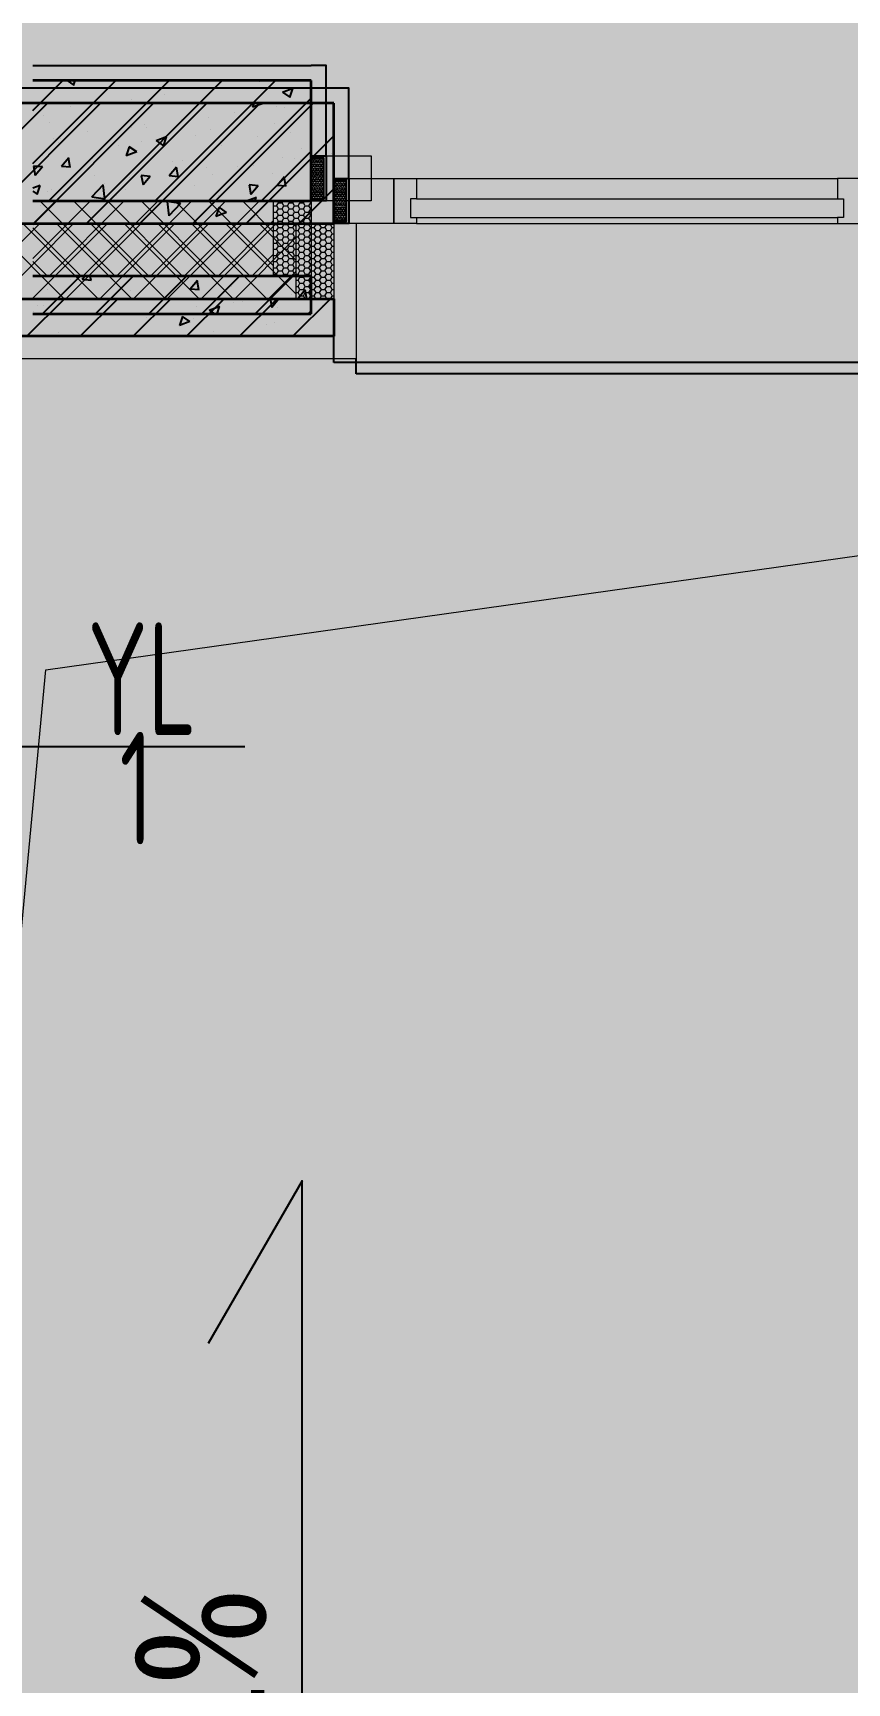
# Model space of a CAD drawing. Header units: inches. Extents: x 143994 to 247866, y 243815 to 272761.
# Drawn here: x 168956 to 170038, y 247905 to 250099 of the extents above; entities that cross this region are included whole.
import ezdxf
from ezdxf.enums import TextEntityAlignment as Align

# ---------------------------------------------------------------- set-up
doc = ezdxf.new("R2010")
doc.units = ezdxf.units.IN
doc.header["$LTSCALE"] = 1000
doc.header["$MEASUREMENT"] = 0
doc.layers.get('DEFPOINTS').update_dxf_attribs({"color": 62})
for name, color, linetype in [('0-dim', 90, 'Continuous'), ('0-fm', 30, 'Continuous'), ('0-word', 131, 'Continuous'), ('0-建筑1F', 127, 'Continuous'), ('0-建筑2F', 127, 'Continuous'), ('00雨水标注', 3, 'Continuous'), ('A-S-face(建筑粉刷线)', 136, 'Continuous'), ('PUB_HATCH', 8, 'Continuous')]:
    doc.layers.add(name, color=color, linetype=linetype)
for name, color, linetype, lineweight in [('A-Flr-LVTRY', 8, 'Continuous', 9), ('A-M-Stone', 11, 'Continuous', 15), ('A-Wall', 254, 'Continuous', 35), ('MQ-HZ幕墙绘制', 6, 'Continuous', 13), ('W-保温层', 8, 'Continuous', 13)]:
    doc.layers.add(name, color=color, linetype=linetype, lineweight=lineweight)
doc.styles.add('ECADI', font='hzs.shx', dxfattribs={"width": 0.7, "bigfont": 'hztxt.shx'})
doc.styles.add('HS2', font='')
doc.styles.get('HS2').set_extended_font_data('SimHei')
pattern_1 = [(270, (1020.9525, 145.3926), (1.649778, -3e-16), [0.9525, -1.905]), (30, (1020.9525, 145.3926), (-0.824889, 1.4287496586), [0.9525, -1.905]), (330, (1020.9525, 144.4401), (0.824889, 1.4287496586), [0.9525, -1.905])]

# ---------------------------------------------------------------- blocks, each defined once
blk = doc.blocks.new('QWQW8EF')
at = {"layer": '00雨水标注'}
blk.add_line((650168.6, -512430.9), (649867.1, -512430.9), dxfattribs=at)
at = {"layer": '00雨水标注', "style": 'ECADI', "width": 0.7}
for s, p in [('YL', (649959.2, -512415.2)), ('1', (650002.1, -512560.8))]:
    blk.add_text(s, height=150, rotation=0, dxfattribs=at).set_placement(p)
blk = doc.blocks.new('SLOP MARK')
at = {"layer": '0-dim', "color": 4}
blk.add_lwpolyline([(-13.8, 0), (13.8, 0), (9.47, 2.5)], dxfattribs=at)
at = {"layer": '0-word', "style": 'HS2', "flags": 4}
blk.add_attdef('i=1%', text='', height=3.5, dxfattribs=at).set_placement((-1.897, 1), align=Align.CENTER)
blk = doc.blocks.new('A$C0DD370A0')
at = {"layer": '0-fm'}
ref = blk.add_blockref('SLOP MARK', (-12272.1, 1486.7), dxfattribs=dict(at, xscale=50.00000000000011, yscale=50.00000000000011, zscale=50.00000000000011, rotation=90))
ref.add_attrib('i=1%', 'i=1%', dxfattribs={"layer": '0-word', "height": 175, "rotation": 90, "style": 'HS2'}).set_placement((-12322.1, 1391.8), align=Align.CENTER)
blk = doc.blocks.new('144')
at = {"layer": 'MQ-HZ幕墙绘制'}
h = blk.add_hatch(dxfattribs=at)
h.set_pattern_fill('HEX', color=127, angle=-90, style=0)
h.set_pattern_definition(pattern_1)
h.paths.add_polyline_path([(650286.9, -390307.3), (650286.9, -390253.3), (650303.9, -390253.3), (650303.9, -390307.3)])
h = blk.add_hatch(dxfattribs=at)
h.set_pattern_fill('HONEY', color=127, scale=3)
h.set_pattern_definition([(0, (2375.541, 380841.3842), (7.14375, 4.124445), [4.7625, -9.525]), (120, (2375.541, 380841.3842), (-7.143749147, 4.124446478), [4.7625, -9.525]), (60, (2375.541, 380841.3842), (8.53e-07, 8.248891478), [-9.525, 4.7625])])
h.paths.add_polyline_path([(650286.9, -390310.3), (650286.9, -390410.3), (650236.9, -390410.3), (650236.9, -390310.3)])
at = {"layer": 'A-M-Stone', "color": 127}
for p, q in [((650316.9, -390310.3), (650316.9, -390490.3)), ((650316.9, -390490.3), (650286.9, -390490.3))]:
    blk.add_line(p, q, dxfattribs=at)
at = {"layer": 'A-S-face(建筑粉刷线)', "color": 127}
blk.add_line((649916.9, -390130.3), (650286.9, -390130.3), dxfattribs=at)
blk.add_lwpolyline([(650306.9, -390250.3), (650306.9, -390130.3), (650286.9, -390130.3)], dxfattribs=at)
at = {"layer": 'A-Wall', "color": 127}
for p, q in [((650286.9, -390150.3), (649916.9, -390150.3)), ((650286.9, -390310.3), (650286.9, -390150.3)), ((649916.9, -390310.3), (650286.9, -390310.3)), ((650286.9, -390410.3), (649916.9, -390410.3)), ((650286.9, -390460.3), (650286.9, -390410.3)), ((649916.9, -390460.3), (650286.9, -390460.3))]:
    blk.add_line(p, q, dxfattribs=at)
at = {"layer": 'MQ-HZ幕墙绘制', "color": 127}
for p, q in [((650306.9, -390250.3), (650366.9, -390250.3)), ((650306.9, -390310.3), (650306.9, -390250.3)), ((650366.9, -390250.3), (650366.9, -390310.3)), ((650366.9, -390310.3), (650306.9, -390310.3))]:
    blk.add_line(p, q, dxfattribs=at)
at = {"layer": 'MQ-HZ幕墙绘制', "color": 127, "lineweight": -3}
blk.add_lwpolyline([(650306.9, -390250.3), (650306.9, -390310.3), (650289.9, -390310.3), (650289.9, -390310.3), (650286.9, -390310.3), (650286.9, -390307.3), (650303.9, -390307.3), (650303.9, -390253.3), (650286.9, -390253.3), (650286.9, -390250.3), (650289.9, -390250.3), (650289.9, -390250.3), (650306.9, -390250.3, -0.000051)], format="xyb", dxfattribs=at)
at = {"layer": 'MQ-HZ幕墙绘制', "color": 127}
blk.add_lwpolyline([(650286.9, -390310.3), (650286.9, -390410.3), (650236.9, -390410.3), (650236.9, -390310.3)], close=True, dxfattribs=at)
at = {"layer": 'PUB_HATCH', "color": 127, "linetype": 'Continuous'}
for p, q in [((649916.9, -390190), (649956.6, -390150.3)), ((649916.9, -390260.7), (650027.3, -390150.3)), ((649938, -390310.3), (650098, -390150.3)), ((649946.5, -390161.2), (649946.5, -390161.2)), ((649962.4, -390150.3), (649971.2, -390156.3)), ((649970.9, -390156.8), (649973.1, -390150.3)), ((650008.7, -390310.3), (650168.7, -390150.3)), ((650079.5, -390310.3), (650239.5, -390150.3)), ((650092.3, -390168.5), (650092.3, -390168.5)), ((650164.3, -390156), (650164.3, -390156)), ((650218.6, -390151.8), (650218.6, -390151.8)), ((650248.7, -390165.6), (650262.7, -390160.2)), ((650248.7, -390165.6), (650258.7, -390172.3)), ((650258.4, -390172.8), (650262.4, -390160.7)), ((649966.5, -390185), (649966.5, -390185)), ((650016.6, -390178.4), (650016.6, -390178.4)), ((650047.7, -390176), (650047.7, -390176)), ((650150.2, -390310.3), (650286.9, -390173.5)), ((650251.7, -390185.9), (650251.7, -390185.9)), ((649931.1, -390196), (649931.1, -390196)), ((649939, -390206.4), (649939, -390206.4)), ((650045.7, -390210.9), (650045.7, -390210.9)), ((650048, -390212.8), (650048, -390212.8)), ((650150.7, -390198.7), (650150.7, -390198.7)), ((649944.1, -390227.8), (649944.1, -390227.8)), ((650080.7, -390230.1), (650094.7, -390224.7)), ((650080.7, -390230.1), (650090.6, -390236.8)), ((650090.3, -390237.3), (650094.4, -390225.2)), ((650152.5, -390215.4), (650152.5, -390215.4)), ((650166, -390230.7), (650166, -390230.7)), ((650216.1, -390224.1), (650216.1, -390224.1)), ((650259.3, -390219.9), (650259.3, -390219.9)), ((649954.8, -390264), (649964.4, -390252.5)), ((649963.9, -390257.3), (649963.9, -390257.3)), ((649966.5, -390265.6), (649964.1, -390253)), ((650039.7, -390247.3), (650039.7, -390247.3)), ((650220.9, -390310.3), (650286.9, -390244.2)), ((650249.3, -390252.5), (650249.3, -390252.5)), ((650272.7, -390255.3), (650272.7, -390255.3)), ((649954.8, -390264), (649966.8, -390265.1)), ((650045.5, -390279.4), (650045.5, -390279.4)), ((650098.2, -390276.6), (650107.9, -390265.1)), ((650098.2, -390276.6), (650110.2, -390277.6)), ((650109.9, -390278.1), (650107.6, -390265.6)), ((650148.2, -390265.3), (650148.2, -390265.3)), ((650156.1, -390275.3), (650156.1, -390275.3)), ((650241.7, -390289.1), (650251.3, -390277.6)), ((650253.4, -390290.7), (650251, -390278.1)), ((649916.9, -390292.9), (649926.6, -390289.2)), ((649916.9, -390297.5), (649922.6, -390301.3)), ((649922.3, -390301.8), (649926.3, -390289.7)), ((649941.7, -390294.4), (649941.7, -390294.4)), ((649995.1, -390304.8), (650010.7, -390288.6)), ((650012.6, -390308), (650010.4, -390289)), ((650039.5, -390295.3), (650039.5, -390295.3)), ((650239.2, -390293), (650239.2, -390293)), ((650241.7, -390289.1), (650253.7, -390290.2)), ((649995.1, -390304.8), (650012.9, -390307.6)), ((650113.4, -390309.6), (650113.4, -390309.6)), ((650163.5, -390303), (650163.5, -390303)), ((650200.9, -390310.3), (650214.1, -390305.2)), ((650212.2, -390310.3), (650213.8, -390305.7)), ((649929.5, -390460.3), (649979.5, -390410.3)), ((649982.5, -390414.5), (649986.1, -390410.3)), ((649994.2, -390416), (649993.1, -390410.3)), ((650000.2, -390460.3), (650050.2, -390410.3)), ((650070.9, -390460.3), (650120.9, -390410.3)), ((650141.6, -390460.3), (650191.6, -390410.3)), ((650212.3, -390460.3), (650262.3, -390410.3)), ((649936.8, -390427.5), (649936.8, -390427.5)), ((649967, -390414.7), (649967, -390414.7)), ((649982.5, -390414.5), (649994.5, -390415.5)), ((650040.7, -390412.5), (650040.7, -390412.5)), ((650047.1, -390429.3), (650047.1, -390429.3)), ((650073.8, -390419.3), (650073.8, -390419.3)), ((650126, -390427), (650135.6, -390415.5)), ((650126, -390427), (650138, -390428.1)), ((650137.7, -390428.6), (650135.3, -390416)), ((650180.5, -390423.8), (650180.5, -390423.8)), ((650269.5, -390439.6), (650279.1, -390428.1)), ((650281.1, -390441.1), (650278.8, -390428.6)), ((649930.5, -390449.3), (649930.5, -390449.3)), ((650134, -390450.8), (650134, -390450.8)), ((650151.4, -390455.6), (650165.4, -390450.3)), ((650151.4, -390455.6), (650158.3, -390460.3)), ((650161.9, -390460.3), (650165.1, -390450.8)), ((650242, -390452.2), (650242, -390452.2)), ((650260.3, -390434.2), (650260.3, -390434.2)), ((650269.5, -390439.6), (650281.4, -390440.6)), ((650283, -390460.3), (650286.9, -390456.4))]:
    blk.add_line(p, q, dxfattribs=at)
at = {"layer": 'PUB_HATCH', "color": 127}
for p, q in [((650316.9, -390525.3), (650316.9, -390490.3)), ((652556.9, -390525.3), (650316.9, -390525.3))]:
    blk.add_line(p, q, dxfattribs=at)
at = {"layer": 'W-保温层', "color": 127, "linetype": 'Continuous'}
for p, q in [((649916.9, -390342), (649948.6, -390310.3)), ((649916.9, -390386.9), (649993.5, -390310.3)), ((650026, -390410.3), (649926, -390310.3)), ((649938.4, -390410.3), (650038.4, -390310.3)), ((650070.9, -390410.3), (649970.9, -390310.3)), ((649983.3, -390410.3), (650083.3, -390310.3)), ((650115.8, -390410.3), (650015.8, -390310.3)), ((650028.2, -390410.3), (650128.2, -390310.3)), ((650160.7, -390410.3), (650060.7, -390310.3)), ((650073.2, -390410.3), (650173.2, -390310.3)), ((650205.6, -390410.3), (650105.6, -390310.3)), ((650118.1, -390410.3), (650218.1, -390310.3)), ((650236.9, -390396.7), (650150.5, -390310.3)), ((650236.9, -390351.8), (650195.4, -390310.3)), ((649981.1, -390410.3), (649916.9, -390346.1)), ((650163, -390410.3), (650236.9, -390336.3)), ((650207.9, -390410.3), (650236.9, -390381.2)), ((649936.2, -390410.3), (649916.9, -390391))]:
    blk.add_line(p, q, dxfattribs=at)
blk = doc.blocks.new('1442323')
at = {"layer": 'MQ-HZ幕墙绘制'}
h = blk.add_hatch(dxfattribs=at)
h.set_pattern_fill('HEX', color=127, angle=-90, style=0)
h.set_pattern_definition(pattern_1)
h.paths.add_polyline_path([(692336.9, -390396.3), (692336.9, -390342.3), (692353.9, -390342.3), (692353.9, -390396.3)])
h = blk.add_hatch(dxfattribs=at)
h.set_pattern_fill('HONEY', color=127, scale=3)
h.set_pattern_definition([(0, (2375.541, 380841.3842), (7.14375, 4.124445), [4.7625, -9.525]), (120, (2375.541, 380841.3842), (-7.143749147, 4.124446478), [4.7625, -9.525]), (60, (2375.541, 380841.3842), (8.53e-07, 8.248891478), [-9.525, 4.7625])])
h.paths.add_polyline_path([(692336.9, -390399.3), (692336.9, -390499.3), (692286.9, -390499.3), (692286.9, -390399.3)])
at = {"layer": 'A-Flr-LVTRY', "color": 127}
for p, q in [((691954.2, -390992.9), (694896.9, -390579.3)), ((691746.9, -393189.3), (691954.2, -390992.9))]:
    blk.add_line(p, q, dxfattribs=at)
at = {"layer": 'A-M-Stone', "color": 127}
for p, q in [((692366.9, -390399.3), (692366.9, -390579.3)), ((692336.9, -390579.3), (691746.9, -390579.3)), ((692366.9, -390579.3), (692336.9, -390579.3))]:
    blk.add_line(p, q, dxfattribs=at)
at = {"layer": 'A-S-face(建筑粉刷线)', "color": 127}
blk.add_line((692336.9, -390219.3), (691386.9, -390219.3), dxfattribs=at)
blk.add_lwpolyline([(692356.9, -390339.3), (692356.9, -390219.3), (692336.9, -390219.3)], dxfattribs=at)
at = {"layer": 'A-Wall', "color": 127}
for p, q in [((692336.9, -390239.3), (691406.9, -390239.3)), ((692336.9, -390399.3), (692336.9, -390239.3)), ((691566.9, -390399.3), (692336.9, -390399.3)), ((691666.9, -390499.3), (692336.9, -390499.3)), ((692336.9, -390499.3), (692336.9, -390549.3)), ((692336.9, -390549.3), (691716.9, -390549.3))]:
    blk.add_line(p, q, dxfattribs=at)
at = {"layer": 'MQ-HZ幕墙绘制', "color": 127}
for p, q in [((692356.9, -390339.3), (692416.9, -390339.3)), ((692356.9, -390399.3), (692356.9, -390339.3)), ((692416.9, -390339.3), (692446.9, -390339.3)), ((692416.9, -390399.3), (692416.9, -390339.3)), ((692416.9, -390339.3), (692416.9, -390399.3)), ((692446.9, -390339.3), (693006.9, -390339.3)), ((692446.9, -390339.3), (692446.9, -390366.3)), ((693036.9, -390339.3), (693006.9, -390339.3)), ((693006.9, -390339.3), (693006.9, -390366.3)), ((692446.9, -390366.3), (692438.9, -390366.3)), ((692438.9, -390366.3), (692438.9, -390391.3)), ((692446.9, -390366.3), (693006.9, -390366.3)), ((693006.9, -390366.3), (693014.9, -390366.3)), ((693014.9, -390366.3), (693014.9, -390391.3)), ((692416.9, -390399.3), (692356.9, -390399.3)), ((692446.9, -390399.3), (692416.9, -390399.3)), ((692438.9, -390391.3), (692446.9, -390391.3)), ((692446.9, -390391.3), (693006.9, -390391.3)), ((692446.9, -390391.3), (692446.9, -390399.3)), ((692446.9, -390399.3), (693006.9, -390399.3)), ((693014.9, -390391.3), (693006.9, -390391.3)), ((693006.9, -390391.3), (693006.9, -390399.3)), ((693006.9, -390399.3), (693036.9, -390399.3))]:
    blk.add_line(p, q, dxfattribs=at)
at = {"layer": 'MQ-HZ幕墙绘制', "color": 127, "lineweight": -3}
blk.add_lwpolyline([(692356.9, -390339.3), (692356.9, -390399.3), (692339.9, -390399.3), (692339.9, -390399.3), (692336.9, -390399.3), (692336.9, -390396.3), (692353.9, -390396.3), (692353.9, -390342.3), (692336.9, -390342.3), (692336.9, -390339.3), (692339.9, -390339.3), (692339.9, -390339.3), (692356.9, -390339.3, -0.000051)], format="xyb", dxfattribs=at)
at = {"layer": 'MQ-HZ幕墙绘制', "color": 127}
blk.add_lwpolyline([(692336.9, -390399.3), (692336.9, -390499.3), (692286.9, -390499.3), (692286.9, -390399.3)], close=True, dxfattribs=at)
at = {"layer": 'PUB_HATCH', "color": 127, "linetype": 'Continuous'}
for p, q in [((691956, -390239.3), (691796, -390399.3)), ((692026.7, -390239.3), (691866.7, -390399.3)), ((692097.4, -390239.3), (691937.4, -390399.3)), ((691952.4, -390242.1), (691952.4, -390242.1)), ((692168.1, -390239.3), (692008.1, -390399.3)), ((692238.9, -390239.3), (692078.9, -390399.3)), ((692309.6, -390239.3), (692149.6, -390399.3)), ((692204.6, -390251.1), (692204.6, -390251.1)), ((692230.8, -390239.3), (692229, -390244.8)), ((692243, -390239.5), (692229, -390244.8)), ((692243, -390239.5), (692242.7, -390239.3)), ((692261.1, -390244.1), (692261.1, -390244.1)), ((692009, -390277.3), (692009, -390277.3)), ((692084.7, -390267.4), (692084.7, -390267.4)), ((692088, -390271.1), (692088, -390271.1)), ((692134.8, -390260.8), (692134.8, -390260.8)), ((692257.5, -390266.8), (692257.5, -390266.8)), ((691971.4, -390291.2), (691971.4, -390291.2)), ((691973.9, -390286.1), (691973.9, -390286.1)), ((692051, -390295.9), (692051, -390295.9)), ((692065, -390297.3), (692060.9, -390309.3)), ((692074.9, -390304), (692065, -390297.2)), ((692080.6, -390290.7), (692080.6, -390290.7)), ((692153.7, -390281.8), (692153.7, -390281.8)), ((692187.4, -390295.2), (692187.4, -390295.2)), ((692336.9, -390282.7), (692220.3, -390399.3)), ((692252.6, -390295), (692252.6, -390295)), ((692294.2, -390299.7), (692294.2, -390299.7)), ((691949.5, -390324.1), (691937.5, -390323)), ((691937.5, -390323), (691939.8, -390335.6)), ((691949.5, -390324.1), (691939.8, -390335.6)), ((691949.9, -390308.7), (691949.9, -390308.7)), ((692016, -390313), (692016, -390313)), ((692074.9, -390304), (692060.9, -390309.3)), ((692122.8, -390317.5), (692122.8, -390317.5)), ((692135.9, -390315), (692135.9, -390315)), ((692208.5, -390323), (692208.5, -390323)), ((692229.6, -390322), (692229.6, -390322)), ((692284.2, -390313.1), (692284.2, -390313.1)), ((692334.3, -390306.5), (692334.3, -390306.5)), ((692019.3, -390335.1), (692019.3, -390335.1)), ((692092.9, -390336.6), (692081, -390335.6)), ((692081, -390335.6), (692083.3, -390348.1)), ((692082.2, -390339.7), (692082.2, -390339.7)), ((692092.9, -390336.6), (692083.3, -390348.1)), ((692255.1, -390333.4), (692255.1, -390333.4)), ((692336.3, -390326.5), (692336.3, -390326.5)), ((691956.3, -390356.2), (691956.3, -390356.2)), ((692032.1, -390346.3), (692032.1, -390346.3)), ((692048.5, -390362.4), (692048.5, -390362.4)), ((692151.2, -390348.4), (692151.2, -390348.4)), ((692236.4, -390349.2), (692224.4, -390348.1)), ((692224.4, -390348.1), (692226.7, -390360.7)), ((692236.4, -390349.2), (692226.7, -390360.7)), ((692336.9, -390353.4), (692291, -390399.3)), ((691947.5, -390375.2), (691947.5, -390375.2)), ((692115.5, -390370), (692117.7, -390389)), ((692133.3, -390372.8), (692115.5, -390370)), ((692133.3, -390372.8), (692117.7, -390389)), ((692184.4, -390377.8), (692180.3, -390389.9)), ((692194.3, -390384.5), (692180.3, -390389.9)), ((692194.3, -390384.5), (692184.4, -390377.8)), ((692281.7, -390385.3), (692281.7, -390385.3)), ((692231.6, -390391.9), (692231.6, -390391.9)), ((691978.9, -390499.3), (691928.9, -390549.3)), ((692049.6, -390499.3), (691999.6, -390549.3)), ((692120.3, -390499.3), (692070.3, -390549.3)), ((692191, -390499.3), (692141, -390549.3)), ((692261.7, -390499.3), (692211.7, -390549.3)), ((692252.3, -390499.3), (692254.5, -390511.1)), ((692264.1, -390499.6), (692254.5, -390511.1)), ((692264.1, -390499.6), (692260.7, -390499.3)), ((692332.4, -390499.3), (692282.4, -390549.3)), ((691937.3, -390516.9), (691937.3, -390516.9)), ((691942.6, -390508.4), (691942.6, -390508.4)), ((692044.1, -390521.4), (692044.1, -390521.4)), ((692204, -390504.4), (692204, -390504.4)), ((692215.4, -390503.5), (692215.4, -390503.5)), ((692322.2, -390508), (692322.2, -390508)), ((692087.4, -390524.4), (692087.4, -390524.4)), ((692135.7, -390522.8), (692131.6, -390534.9)), ((692145.6, -390529.5), (692131.6, -390534.9)), ((692145.6, -390529.5), (692135.7, -390522.8)), ((692150.8, -390525.9), (692150.8, -390525.9)), ((692176.4, -390543.1), (692176.4, -390543.1)), ((692247.8, -390533.1), (692247.8, -390533.1)), ((692257.6, -390530.4), (692257.6, -390530.4)), ((692302.8, -390526.5), (692302.8, -390526.5)), ((691970.8, -390544.4), (691970.8, -390544.4)), ((692143.9, -390548.1), (692143.9, -390548.1)), ((692252, -390548.3), (692252, -390548.3))]:
    blk.add_line(p, q, dxfattribs=at)
at = {"layer": 'PUB_HATCH', "color": 127}
for p, q in [((692366.9, -390599.3), (692366.9, -390579.3)), ((694606.9, -390599.3), (692366.9, -390599.3))]:
    blk.add_line(p, q, dxfattribs=at)
at = {"layer": 'W-保温层', "color": 127}
for p, q in [((692286.9, -390399.3), (691566.9, -390399.3)), ((692286.9, -390499.3), (692286.9, -390399.3)), ((691666.9, -390499.3), (692286.9, -390499.3))]:
    blk.add_line(p, q, dxfattribs=at)
at = {"layer": 'W-保温层', "color": 127, "linetype": 'Continuous'}
for p, q in [((691946, -390399.3), (691846, -390499.3)), ((691878.5, -390399.3), (691978.5, -390499.3)), ((691990.9, -390399.3), (691890.9, -390499.3)), ((691923.4, -390399.3), (692023.4, -390499.3)), ((692035.8, -390399.3), (691935.8, -390499.3)), ((691968.3, -390399.3), (692068.3, -390499.3)), ((692080.7, -390399.3), (691980.7, -390499.3)), ((692013.2, -390399.3), (692113.2, -390499.3)), ((692125.7, -390399.3), (692025.7, -390499.3)), ((692058.1, -390399.3), (692158.1, -390499.3)), ((692170.6, -390399.3), (692070.6, -390499.3)), ((692103, -390399.3), (692203, -390499.3)), ((692215.5, -390399.3), (692115.5, -390499.3)), ((692147.9, -390399.3), (692247.9, -390499.3)), ((692260.4, -390399.3), (692160.4, -390499.3)), ((692192.8, -390399.3), (692286.9, -390493.4)), ((692237.7, -390399.3), (692286.9, -390448.5)), ((692282.6, -390399.3), (692286.9, -390403.6)), ((692286.9, -390417.6), (692205.3, -390499.3)), ((692286.9, -390462.5), (692250.2, -390499.3))]:
    blk.add_line(p, q, dxfattribs=at)

msp = doc.modelspace()

# ---------------------------------------------------------------- hatches: boundary and pattern name
at = {"layer": 'DEFPOINTS'}
h = msp.add_hatch(dxfattribs=at)
h.set_pattern_fill('ANSI31', color=250)
h.set_pattern_definition([(45, (-65482.5842, -4e-05), (-1.122532015, 1.122532015), [])])
h.paths.add_polyline_path([(182383.45, 243814.78), (157803.44, 243814.78), (157803.44, 270814.78), (182383.45, 270814.78)])

# ---------------------------------------------------------------- block references
msp.add_blockref('QWQW8EF', (-480931.31, 761580.81))
at = {"layer": '0-建筑1F'}
msp.add_blockref('144', (-480961.31, 640186.38), dxfattribs=at)
at = {"layer": '0-建筑2F'}
msp.add_blockref('1442323', (-522981.31, 640245.41), dxfattribs=at)
at = {"layer": 'DEFPOINTS'}
msp.add_blockref('A$C0DD370A0', (181585.61, 246396.11), dxfattribs=at)

doc.saveas('drawing.dxf')
